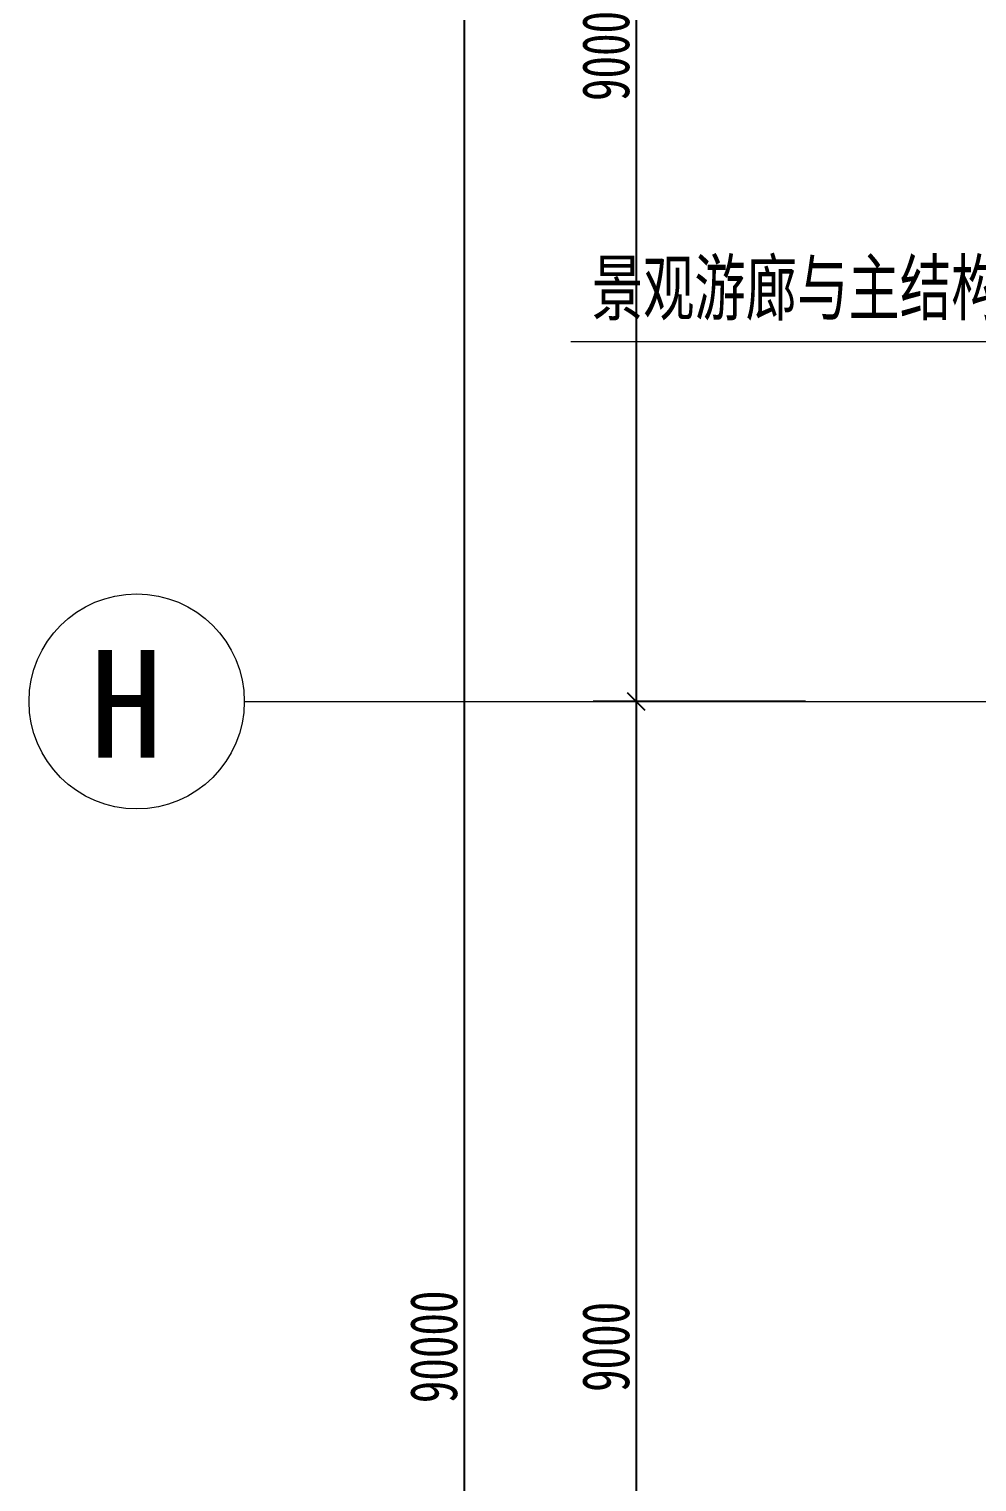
# Model space of a CAD drawing. Header units: millimetres. Extents: x 124696 to 347024, y 412631 to 564609.
# Drawn here: x 124775 to 131385, y 504910 to 515040 of the extents above; entities that cross this region are included whole.
import ezdxf

# ---------------------------------------------------------------- set-up
doc = ezdxf.new("R2010")
doc.units = ezdxf.units.MM
doc.header["$LTSCALE"] = 1500
doc.header["$MEASUREMENT"] = 0
doc.linetypes.add('二层平面图$0$轴网线_12_3_3_3 mm', pattern=[21, 12, -3, 3, -3])
doc.layers.add('0-建筑底图', color=7, linetype='Continuous')
for name, color, linetype, lineweight in [('二层平面图$0$A-ANNO-AXIS-TEXT', 7, 'Continuous', 15), ('二层平面图$0$ANNO-DIMS', 3, 'Continuous', 15), ('二层平面图$0$ANNO-DOTE-1', 10, '二层平面图$0$轴网线_12_3_3_3 mm', 15), ('二层平面图$0$ANNO-TEXT', 7, 'Continuous', 15)]:
    doc.layers.add(name, color=color, linetype=linetype, lineweight=lineweight)
doc.styles.add('二层平面图$0$黑体', font='simhei.ttf', dxfattribs={"width": 0.7, "height": 375})
doc.styles.add('二层平面图$0$黑体_3', font='simhei.ttf', dxfattribs={"height": 750})
doc.styles.add('二层平面图$0$黑体_5', font='simhei.ttf', dxfattribs={"width": 0.7, "height": 330})
doc.dimstyles.new('二层平面图$0$直线_2_2mm_黑体_引线_文字在上', dxfattribs={"dimscale": 304.8, "dimtxt": 412.811453, "dimasz": 0.393701, "dimexe": 0.984252, "dimexo": 0.0625, "dimgap": 0.147638, "dimtad": 1, "dimdec": 0, "dimzin": 0, "dimdsep": 46, "dimtxsty": '二层平面图$0$黑体_5', "dimblk1": '二层平面图$0$_Oblique', "dimblk2": '二层平面图$0$_Oblique', "dimsah": 1, "dimcen": 0.09, "dimazin": 0, "dimtfac": 1, "dimtdec": 4, "dimtix": 1, "dimtmove": 0, "dimatfit": 3, "dimfxl": 3.937008, "dimfxlon": 1, "dimtvp": 1, "dimtolj": 1, "dimtzin": 0, "dimarcsym": 2})

# ---------------------------------------------------------------- blocks, each defined once
blk = doc.blocks.new('二层平面图$0$轴网 - 10mm圆_主轴号-315064-104-2F')
at = {"layer": '二层平面图$0$A-ANNO-AXIS-TEXT'}
blk.add_circle((0, 0), 5, dxfattribs=at)
blk = doc.blocks.new('二层平面图$0$_Oblique')
at = {"color": 0, "linetype": 'ByBlock', "lineweight": -2}
blk.add_line((-0.5, -0.5), (0.5, 0.5), dxfattribs=at)
blk = doc.blocks.new('*D2295')
at = {"layer": '二层平面图$0$ANNO-DIMS', "color": 0, "lineweight": -2, "transparency": 16777216}
for p, q in [((-14982, 63000), (-16463, 63000)), ((-16163, 63000), (-16163, 54000)), ((-14982, 54000), (-16463, 54000))]:
    blk.add_line(p, q, dxfattribs=at)
at = {"layer": '二层平面图$0$ANNO-DIMS', "color": 0, "lineweight": -2, "transparency": 16777216, "xscale": 120, "yscale": 120, "zscale": 120}
for p, rotation in [((-16163, 63000), 90), ((-16163, 54000), 270)]:
    blk.add_blockref('二层平面图$0$_Oblique', p, dxfattribs=dict(at, rotation=rotation))
at = {"layer": '二层平面图$0$ANNO-DIMS', "color": 0, "transparency": 16777216, "insert": (-16374, 58500), "char_height": 330, "width": 806.42, "attachment_point": 5, "rotation": 90, "style": '二层平面图$0$黑体_5'}
blk.add_mtext('\\A1;9000', dxfattribs=at)
blk = doc.blocks.new('*D2296')
at = {"layer": '二层平面图$0$ANNO-DIMS', "color": 0, "lineweight": -2, "transparency": 16777216}
for p, q in [((-14982, 54000), (-16463, 54000)), ((-16163, 54000), (-16163, 45000)), ((-14982, 45000), (-16463, 45000))]:
    blk.add_line(p, q, dxfattribs=at)
at = {"layer": '二层平面图$0$ANNO-DIMS', "color": 0, "lineweight": -2, "transparency": 16777216, "xscale": 120, "yscale": 120, "zscale": 120}
for p, rotation in [((-16163, 54000), 90), ((-16163, 45000), 270)]:
    blk.add_blockref('二层平面图$0$_Oblique', p, dxfattribs=dict(at, rotation=rotation))
at = {"layer": '二层平面图$0$ANNO-DIMS', "color": 0, "transparency": 16777216, "insert": (-16374, 49500), "char_height": 330, "width": 806.42, "attachment_point": 5, "rotation": 90, "style": '二层平面图$0$黑体_5'}
blk.add_mtext('\\A1;9000', dxfattribs=at)
blk = doc.blocks.new('*D2272')
at = {"layer": '二层平面图$0$ANNO-DIMS', "color": 0, "lineweight": -2, "transparency": 16777216}
for p, q in [((-16182, 94500), (-17663, 94500)), ((-17363, 94500), (-17363, 4500)), ((-16182, 4500), (-17663, 4500))]:
    blk.add_line(p, q, dxfattribs=at)
at = {"layer": '二层平面图$0$ANNO-DIMS', "color": 0, "lineweight": -2, "transparency": 16777216, "xscale": 120, "yscale": 120, "zscale": 120}
for p, rotation in [((-17363, 94500), 90), ((-17363, 4500), 270)]:
    blk.add_blockref('二层平面图$0$_Oblique', p, dxfattribs=dict(at, rotation=rotation))
at = {"layer": '二层平面图$0$ANNO-DIMS', "color": 0, "transparency": 16777216, "insert": (-17574, 49500), "char_height": 330, "width": 1008.03, "attachment_point": 5, "rotation": 90, "style": '二层平面图$0$黑体_5'}
blk.add_mtext('\\A1;90000', dxfattribs=at)
blk = doc.blocks.new('二层平面图$0$00_引注_规范_ - 00_引注_规范_-5757997-104-2F')
at = {"layer": '二层平面图$0$ANNO-TEXT'}
for p, q in [((0, 0), (25, 0)), ((25, 0), (30, 0))]:
    blk.add_line(p, q, dxfattribs=at)
blk = doc.blocks.new('二层平面图')
at = {"layer": '二层平面图$0$ANNO-DOTE-1', "color": 8}
blk.add_line((-18896.2, 54000), (161528.2, 54000), dxfattribs=at)
at = {"layer": '二层平面图$0$A-ANNO-AXIS-TEXT', "color": 8, "xscale": 149.9999999999999, "yscale": 149.9999999999999, "zscale": 149.9999999999999, "rotation": 269.9999999999997}
blk.add_blockref('二层平面图$0$轴网 - 10mm圆_主轴号-315064-104-2F', (-19646.2, 54000), dxfattribs=at)
at = {"layer": '二层平面图$0$ANNO-TEXT', "color": 8, "xscale": 150, "yscale": 150, "zscale": 150}
blk.add_blockref('二层平面图$0$00_引注_规范_ - 00_引注_规范_-5757997-104-2F', (-16618.6, 56510.1), dxfattribs=at)
at = {"layer": '二层平面图$0$A-ANNO-AXIS-TEXT', "color": 8, "insert": (-19973.3, 54357.9), "char_height": 750, "width": 661.392, "attachment_point": 1, "style": '二层平面图$0$黑体_3'}
blk.add_mtext('\\f黑体|b0|i0|c134|p49|;H', dxfattribs=at)
at = {"layer": '二层平面图$0$ANNO-TEXT', "color": 8, "insert": (-16473.6, 57071.9), "char_height": 375, "width": 4713.922, "attachment_point": 1, "style": '二层平面图$0$黑体'}
blk.add_mtext('景观游廊与主结构脱开', dxfattribs=at)
at = {"layer": '二层平面图$0$ANNO-DIMS', "color": 8}
for base, p1, p2, override, picture, middle in [((-17362.6, 4500), (-16162.6, 94500), (-16162.6, 4500), {"dimpost": '<>', "dimfxl": 90000}, '*D2272', (-17574.5, 49500)), ((-16162.6, 54000), (-14962.6, 63000), (-14962.6, 54000), {"dimpost": '<>', "dimfxl": 9000}, '*D2295', (-16374.5, 58500)), ((-16162.6, 45000), (-14962.6, 54000), (-14962.6, 45000), {"dimpost": '<>', "dimfxl": 9000}, '*D2296', (-16374.5, 49500))]:
    dim = blk.add_linear_dim(base=base, p1=p1, p2=p2, angle=90, dimstyle='二层平面图$0$直线_2_2mm_黑体_引线_文字在上', override=override, dxfattribs=at)
    dim.commit()
    dim.dimension.update_dxf_attribs({"geometry": picture, "text_midpoint": middle})

msp = doc.modelspace()

# ---------------------------------------------------------------- block references
at = {"layer": '0-建筑底图'}
msp.add_blockref('二层平面图', (145172, 456352), dxfattribs=at)

doc.saveas('drawing.dxf')
